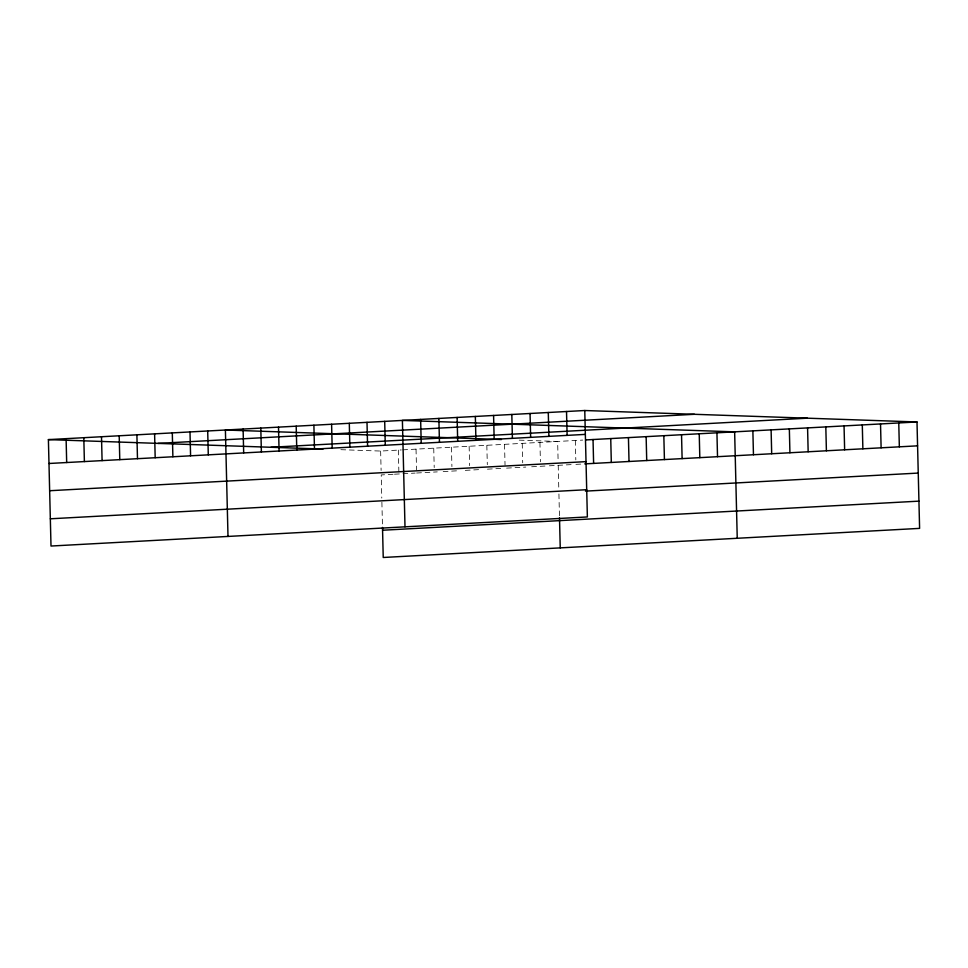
<?xml version="1.0" encoding="UTF-8"?>
<svg xmlns="http://www.w3.org/2000/svg" width="968" height="968" viewBox="0 0 968 968"><rect width="100%" height="100%" fill="white"/><g stroke="black" fill="none" stroke-linecap="round" stroke-linejoin="round"><path stroke-width="0.73" stroke-dasharray="4.84 3.63" d="M340.893 449.684L380.63 451.052L401.284 449.939M402.761 449.854L582.712 440.089M393.02 474.284L381.223 474.925L381.779 498.084M394.496 474.211L415.139 473.086M416.615 473.013L437.27 471.888M443.175 471.573L459.389 470.69M465.293 470.363L481.519 469.492M487.424 469.165L503.638 468.282M506.591 468.125L525.769 467.084M531.674 466.77L547.888 465.886M549.364 465.802L571.495 464.604M575.924 464.362L583.293 463.962M519.259 440.137L557.641 441.456L558.112 460.853M575.331 440.488L575.815 459.897M558.221 465.33L558.79 488.477M558.923 493.97L559.468 516.428M539.938 442.412L540.41 461.809M522.236 443.368L522.708 462.777M504.534 444.336L505.042 465.221M486.831 445.292L487.315 464.688M469.141 446.248L469.613 465.656M451.439 447.216L451.911 466.612M433.737 448.172L434.209 467.568M416.034 449.14L416.542 470.024M398.332 450.096L398.925 473.969M380.63 451.052L381.114 470.448M381.888 502.174L382.469 526.023"/><path stroke-width="1.45" d="M584.769 410.517L587.37 516.948L51.002 546.037L48.4 439.617L584.769 410.517L916.999 421.963L919.6 528.383L383.231 557.483L382.505 527.427M158.038 443.392L694.407 414.292M271.004 447.276L807.36 418.188M48.981 463.49L585.35 434.39M585.664 439.932L916.999 421.963M49.646 490.728L586.015 461.639M584.769 463.89L917.579 445.837M50.336 518.8L586.693 489.699M585.434 491.127L918.245 473.074M382.566 530.234L918.935 501.146M501.448 439.52L225.399 430.01L228 536.441M48.4 439.617L323.07 449.067M898.764 422.956L899.345 446.829M880.529 423.936L881.11 447.809M862.294 424.928L862.875 448.801M844.048 425.92L844.64 449.793M825.813 426.912L826.406 450.786M807.578 427.892L808.159 451.766M789.343 428.884L789.924 452.758M771.109 429.877L771.69 453.75M752.874 430.869L753.455 454.742M737.241 538.281L734.639 431.849L402.398 420.414L404.999 526.834M716.937 432.817L717.518 456.69M699.235 433.773L699.816 457.646M681.533 434.729L682.113 458.602M663.83 435.697L664.423 459.57M646.14 436.653L646.721 460.526M628.438 437.609L629.019 461.482M610.735 438.577L611.316 462.45M593.033 439.532L593.614 463.406M566.522 411.509L567.115 435.382M559.504 517.832L560.242 547.876M548.287 412.501L548.88 436.374M530.053 413.493L530.633 437.367M511.818 414.473L512.399 438.347M493.583 415.466L494.164 439.339M475.349 416.458L475.929 440.331M457.114 417.45L457.695 441.323M438.867 418.43L439.46 442.303M420.632 419.422L421.225 443.296M384.695 421.37L385.288 445.244M367.005 422.338L367.586 446.212M349.303 423.294L349.884 447.168M331.601 424.25L332.181 448.124M313.898 425.218L314.479 449.091M296.196 426.174L296.789 450.047M278.506 427.13L279.087 451.003M260.803 428.098L261.384 451.971M243.101 429.054L243.682 452.927M207.697 430.978L208.289 454.851M189.994 431.934L190.587 455.807M172.304 432.89L172.885 456.763M154.602 433.858L155.183 457.731M136.899 434.814L137.48 458.687M119.197 435.769L119.778 459.643M101.495 436.737L102.088 460.611M83.805 437.693L84.385 461.567M66.102 438.649L66.683 462.522"/></g></svg>
